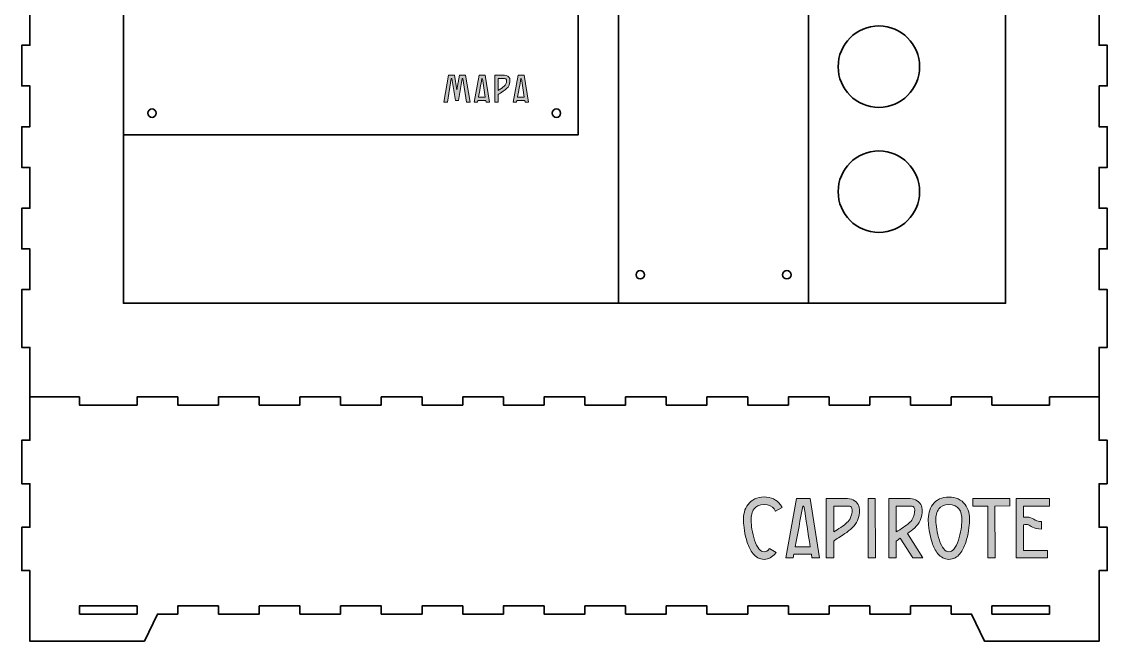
# Model space of a CAD drawing. Header units: inches. Extents: x -3 to 1973, y -1327 to -740.
# Drawn here: x 403.8 to 803.8, y -1313.6 to -1085.4 of the extents above; entities that cross this region are included whole.
import ezdxf

# ---------------------------------------------------------------- set-up
doc = ezdxf.new("R2010")
doc.units = ezdxf.units.IN
doc.header["$MEASUREMENT"] = 0
doc.layers.add('Capa 1', color=7, linetype='Continuous')

# ---------------------------------------------------------------- blocks, each defined once
blk = doc.blocks.new('block 2')
at = {"layer": 'Capa 1', "color": 12, "lineweight": 35, "true_color": 0xdf040b}
for points in [[(406.76, -1223.57), (406.76, -1205.32), (403.76, -1205.32), (403.76, -1184.07), (406.76, -1184.07), (406.76, -1169.07), (403.76, -1169.07), (403.76, -1154.07), (406.76, -1154.07), (406.76, -1139.07), (403.76, -1139.07), (403.76, -1124.07), (406.76, -1124.07), (406.76, -1109.07), (403.76, -1109.07), (403.76, -1094.07), (406.76, -1094.07), (406.76, -1079.07), (403.76, -1079.07), (403.76, -1064.07), (406.76, -1064.07), (406.76, -1049.07), (403.76, -1049.07), (403.76, -1034.07), (406.76, -1034.07), (406.76, -1019.07), (403.76, -1019.07), (403.76, -1004.07), (406.76, -1004.07), (406.76, -989.07), (403.76, -989.07), (403.76, -974.07), (406.76, -974.07), (406.76, -959.07), (403.76, -959.07), (403.76, -944.07), (406.76, -944.07), (406.76, -929.07), (403.76, -929.07), (403.76, -914.07), (406.76, -914.07), (406.76, -899.07), (403.76, -899.07), (403.76, -884.07), (406.76, -884.07), (406.76, -869.07), (403.76, -869.07), (403.76, -847.82), (406.76, -847.82), (406.76, -829.57)], [(800.76, -829.57), (800.76, -847.82), (803.76, -847.82), (803.76, -869.07), (800.76, -869.07), (800.76, -884.07), (803.76, -884.07), (803.76, -899.07), (800.76, -899.07), (800.76, -914.07), (803.76, -914.07), (803.76, -929.07), (800.76, -929.07), (800.76, -944.07), (803.76, -944.07), (803.76, -959.07), (800.76, -959.07), (800.76, -974.07), (803.76, -974.07), (803.76, -989.07), (800.76, -989.07), (800.76, -1004.07), (803.76, -1004.07), (803.76, -1019.07), (800.76, -1019.07), (800.76, -1034.07), (803.76, -1034.07), (803.76, -1049.07), (800.76, -1049.07), (800.76, -1064.07), (803.76, -1064.07), (803.76, -1079.07), (800.76, -1079.07), (800.76, -1094.07), (803.76, -1094.07), (803.76, -1109.07), (800.76, -1109.07), (800.76, -1124.07), (803.76, -1124.07), (803.76, -1139.07), (800.76, -1139.07), (800.76, -1154.07), (803.76, -1154.07), (803.76, -1169.07), (800.76, -1169.07), (800.76, -1184.07), (803.76, -1184.07), (803.76, -1205.32), (800.76, -1205.32), (800.76, -1223.57)]]:
    blk.add_lwpolyline(points, dxfattribs=at)

msp = doc.modelspace()

# ---------------------------------------------------------------- hatches: boundary and pattern name
at = {"layer": 'Capa 1', "true_color": 0x00913d}
h = msp.add_hatch(color=114, dxfattribs=at)
h.dxf.hatch_style = 2
h.paths.add_polyline_path([(568.95, -1115.01), (567.7, -1115.01), (566.27, -1106.37), (566.08, -1106.37), (564.73, -1114.39), (563.61, -1114.4), (562.22, -1106.37), (562.03, -1106.37), (560.61, -1115.02), (559.36, -1115.02), (560.99, -1105.14), (563.27, -1105.13), (564.15, -1110.48), (565.03, -1105.14), (567.31, -1105.13)])
h.paths.add_polyline_path([(572.31, -1105.12), (574.59, -1105.13), (576.11, -1115.01), (574.86, -1115.01), (574.77, -1114.39), (571.87, -1114.39), (571.75, -1115.01), (570.52, -1115.01)])
edge = h.paths.add_edge_path()
edge.add_spline(control_points=[(573.34, -1106.37), (572.92, -1108.64), (572.51, -1110.9), (572.09, -1113.16), (572.09, -1113.16), (574.58, -1113.16), (574.58, -1113.16), (574.23, -1110.9), (573.88, -1108.64), (573.53, -1106.38), (573.53, -1106.38), (573.34, -1106.37), (573.34, -1106.37)], knot_values=[0, 0, 0, 0, 1, 1, 1, 2, 2, 2, 3, 3, 3, 4, 4, 4, 4], degree=3, periodic=1)
edge = h.paths.add_edge_path()
edge.add_spline(control_points=[(578.13, -1105.14), (578.13, -1105.14), (578.75, -1105.14), (578.75, -1105.14), (578.75, -1105.14), (581.68, -1105.14), (581.68, -1105.14), (582.56, -1105.14), (583.31, -1105.64), (583.56, -1106.36), (583.81, -1107.09), (583.68, -1107.91), (583.34, -1108.76), (582.94, -1109.76), (582.06, -1110.42), (581.21, -1110.98), (580.49, -1111.46), (579.77, -1111.88), (579.36, -1112.21), (579.36, -1112.21), (579.36, -1115.01), (579.36, -1115.01), (579.36, -1115.01), (578.13, -1115.01), (578.13, -1115.01), (578.13, -1115.01), (578.13, -1105.76), (578.13, -1105.76), (578.13, -1105.76), (578.13, -1105.14), (578.13, -1105.14)], knot_values=[0, 0, 0, 0, 1, 1, 1, 2, 2, 2, 3, 3, 3, 4, 4, 4, 5, 5, 5, 6, 6, 6, 7, 7, 7, 8, 8, 8, 9, 9, 9, 10, 10, 10, 10], degree=3, periodic=1)
edge = h.paths.add_edge_path()
edge.add_spline(control_points=[(579.37, -1106.37), (579.37, -1106.37), (579.36, -1110.69), (579.36, -1110.69), (579.74, -1110.44), (580.14, -1110.21), (580.53, -1109.95), (581.31, -1109.43), (581.97, -1108.85), (582.19, -1108.3), (582.46, -1107.62), (582.49, -1107.05), (582.39, -1106.77), (582.29, -1106.49), (582.19, -1106.37), (581.68, -1106.37), (581.68, -1106.37), (579.37, -1106.37), (579.37, -1106.37)], knot_values=[0, 0, 0, 0, 1, 1, 1, 2, 2, 2, 3, 3, 3, 4, 4, 4, 5, 5, 5, 6, 6, 6, 6], degree=3, periodic=1)
h.paths.add_polyline_path([(586.68, -1105.12), (588.96, -1105.13), (590.48, -1115.01), (589.23, -1115.01), (589.14, -1114.39), (586.24, -1114.39), (586.12, -1115.01), (584.89, -1115.01)])
edge = h.paths.add_edge_path()
edge.add_spline(control_points=[(587.71, -1106.37), (587.3, -1108.64), (586.88, -1110.9), (586.46, -1113.16), (586.46, -1113.16), (588.95, -1113.16), (588.95, -1113.16), (588.6, -1110.9), (588.25, -1108.64), (587.9, -1106.38), (587.9, -1106.38), (587.71, -1106.37), (587.71, -1106.37)], knot_values=[0, 0, 0, 0, 1, 1, 1, 2, 2, 2, 3, 3, 3, 4, 4, 4, 4], degree=3, periodic=1)
h = msp.add_hatch(color=114, dxfattribs=at)
h.dxf.hatch_style = 2
edge = h.paths.add_edge_path()
edge.add_spline(control_points=[(677.31, -1260.43), (677.31, -1260.43), (677.31, -1260.43), (677.31, -1260.43), (679.87, -1260.43), (681.97, -1261.47), (683.25, -1263.14), (683.53, -1263.51), (683.76, -1263.89), (683.97, -1264.3), (683.97, -1264.3), (681.53, -1265.7), (681.53, -1265.7), (681.39, -1265.38), (681.22, -1265.1), (681.02, -1264.84), (680.26, -1263.84), (679.17, -1263.23), (677.31, -1263.23), (675.46, -1263.23), (674.37, -1263.84), (673.6, -1264.84), (672.84, -1265.84), (672.43, -1267.36), (672.52, -1269.16), (672.52, -1269.16), (672.53, -1269.18), (672.53, -1269.18), (672.53, -1269.18), (672.53, -1269.2), (672.53, -1269.2), (672.56, -1270.6), (672.92, -1273.74), (673.79, -1276.33), (674.22, -1277.63), (674.79, -1278.79), (675.42, -1279.54), (676.04, -1280.29), (676.59, -1280.61), (677.31, -1280.62), (678.03, -1280.61), (678.59, -1280.29), (679.21, -1279.54), (679.24, -1279.51), (679.28, -1279.47), (679.31, -1279.42), (679.31, -1279.42), (681.72, -1280.88), (681.72, -1280.88), (681.6, -1281.04), (681.48, -1281.19), (681.36, -1281.34), (680.39, -1282.5), (678.99, -1283.4), (677.33, -1283.42), (677.33, -1283.42), (677.31, -1283.42), (677.31, -1283.42), (677.31, -1283.42), (677.3, -1283.42), (677.3, -1283.42), (675.64, -1283.4), (674.24, -1282.5), (673.27, -1281.34), (672.3, -1280.17), (671.64, -1278.73), (671.13, -1277.23), (670.13, -1274.24), (669.78, -1271.03), (669.73, -1269.31), (669.73, -1269.3), (669.73, -1269.28), (669.73, -1269.27), (669.73, -1269.27), (669.73, -1269.27), (669.73, -1269.27), (669.62, -1266.99), (670.1, -1264.82), (671.38, -1263.14), (672.66, -1261.47), (674.76, -1260.43), (677.31, -1260.43)], knot_values=[0, 0, 0, 0, 1, 1, 1, 2, 2, 2, 3, 3, 3, 4, 4, 4, 5, 5, 5, 6, 6, 6, 7, 7, 7, 8, 8, 8, 9, 9, 9, 10, 10, 10, 11, 11, 11, 12, 12, 12, 13, 13, 13, 14, 14, 14, 15, 15, 15, 16, 16, 16, 17, 17, 17, 18, 18, 18, 19, 19, 19, 20, 20, 20, 21, 21, 21, 22, 22, 22, 23, 23, 23, 24, 24, 24, 25, 25, 25, 26, 26, 26, 27, 27, 27, 27], degree=3, periodic=1)
h.paths.add_polyline_path([(689.29, -1261), (694.33, -1261.02), (697.69, -1282.84), (694.93, -1282.84), (694.72, -1281.47), (688.31, -1281.47), (688.06, -1282.84), (685.34, -1282.84)])
edge = h.paths.add_edge_path()
edge.add_spline(control_points=[(691.56, -1263.76), (690.64, -1268.76), (689.73, -1273.75), (688.81, -1278.75), (688.81, -1278.75), (694.29, -1278.75), (694.29, -1278.75), (693.52, -1273.75), (692.75, -1268.76), (691.98, -1263.77), (691.98, -1263.77), (691.56, -1263.76), (691.56, -1263.76)], knot_values=[0, 0, 0, 0, 1, 1, 1, 2, 2, 2, 3, 3, 3, 4, 4, 4, 4], degree=3, periodic=1)
edge = h.paths.add_edge_path()
edge.add_spline(control_points=[(700.24, -1261.03), (700.24, -1261.03), (701.6, -1261.03), (701.6, -1261.03), (701.6, -1261.03), (708.07, -1261.03), (708.07, -1261.03), (710.01, -1261.03), (711.67, -1262.15), (712.22, -1263.74), (712.77, -1265.33), (712.49, -1267.15), (711.73, -1269.04), (710.85, -1271.24), (708.9, -1272.69), (707.05, -1273.93), (705.45, -1274.99), (703.86, -1275.93), (702.96, -1276.65), (702.96, -1276.65), (702.96, -1282.84), (702.96, -1282.84), (702.96, -1282.84), (700.23, -1282.84), (700.23, -1282.84), (700.23, -1282.84), (700.24, -1262.4), (700.24, -1262.4), (700.24, -1262.4), (700.24, -1261.03), (700.24, -1261.03)], knot_values=[0, 0, 0, 0, 1, 1, 1, 2, 2, 2, 3, 3, 3, 4, 4, 4, 5, 5, 5, 6, 6, 6, 7, 7, 7, 8, 8, 8, 9, 9, 9, 10, 10, 10, 10], degree=3, periodic=1)
edge = h.paths.add_edge_path()
edge.add_spline(control_points=[(702.97, -1263.76), (702.97, -1263.76), (702.96, -1273.29), (702.96, -1273.29), (703.8, -1272.75), (704.68, -1272.23), (705.53, -1271.66), (707.26, -1270.51), (708.71, -1269.24), (709.2, -1268.03), (709.8, -1266.51), (709.86, -1265.26), (709.64, -1264.63), (709.43, -1264.01), (709.21, -1263.76), (708.07, -1263.76), (708.07, -1263.76), (702.97, -1263.76), (702.97, -1263.76)], knot_values=[0, 0, 0, 0, 1, 1, 1, 2, 2, 2, 3, 3, 3, 4, 4, 4, 5, 5, 5, 6, 6, 6, 6], degree=3, periodic=1)
h.paths.add_polyline_path([(718.28, -1261.02), (718.3, -1282.84), (715.63, -1282.84), (715.61, -1261.03)])
edge = h.paths.add_edge_path()
edge.add_spline(control_points=[(723.28, -1261.04), (723.28, -1261.04), (724.64, -1261.04), (724.64, -1261.04), (724.64, -1261.04), (731.12, -1261.04), (731.12, -1261.04), (733.05, -1261.04), (734.71, -1262.15), (735.26, -1263.74), (735.82, -1265.33), (735.53, -1267.15), (734.77, -1269.04), (733.9, -1271.23), (731.96, -1272.68), (730.11, -1273.91), (730.11, -1273.91), (735.85, -1282.84), (735.85, -1282.84), (735.85, -1282.84), (732.13, -1282.84), (732.13, -1282.84), (732.13, -1282.84), (727.48, -1275.61), (727.48, -1275.61), (726.9, -1275.99), (726.39, -1276.34), (726, -1276.65), (726, -1276.65), (726, -1282.84), (726, -1282.84), (726, -1282.84), (723.27, -1282.84), (723.27, -1282.84), (723.27, -1282.84), (723.28, -1262.4), (723.28, -1262.4), (723.28, -1262.4), (723.28, -1261.04), (723.28, -1261.04)], knot_values=[0, 0, 0, 0, 1, 1, 1, 2, 2, 2, 3, 3, 3, 4, 4, 4, 5, 5, 5, 6, 6, 6, 7, 7, 7, 8, 8, 8, 9, 9, 9, 10, 10, 10, 11, 11, 11, 12, 12, 12, 13, 13, 13, 13], degree=3, periodic=1)
edge = h.paths.add_edge_path()
edge.add_spline(control_points=[(726.01, -1263.76), (726.01, -1263.76), (726, -1273.29), (726, -1273.29), (726.84, -1272.75), (727.73, -1272.23), (728.58, -1271.66), (730.3, -1270.51), (731.76, -1269.24), (732.24, -1268.03), (732.85, -1266.51), (732.9, -1265.26), (732.69, -1264.63), (732.47, -1264.01), (732.25, -1263.76), (731.12, -1263.76), (731.12, -1263.76), (726.01, -1263.76), (726.01, -1263.76)], knot_values=[0, 0, 0, 0, 1, 1, 1, 2, 2, 2, 3, 3, 3, 4, 4, 4, 5, 5, 5, 6, 6, 6, 6], degree=3, periodic=1)
edge = h.paths.add_edge_path()
edge.add_spline(control_points=[(745.4, -1260.44), (747.96, -1260.44), (750.06, -1261.47), (751.34, -1263.15), (752.62, -1264.82), (753.1, -1267), (752.99, -1269.28), (752.99, -1269.28), (752.99, -1269.28), (752.99, -1269.28), (752.99, -1269.29), (752.99, -1269.3), (752.99, -1269.31), (752.94, -1271.04), (752.59, -1274.25), (751.59, -1277.23), (751.08, -1278.74), (750.42, -1280.18), (749.45, -1281.35), (748.48, -1282.51), (747.08, -1283.41), (745.42, -1283.43), (745.42, -1283.43), (745.4, -1283.43), (745.4, -1283.43), (745.4, -1283.43), (745.39, -1283.43), (745.39, -1283.43), (743.73, -1283.41), (742.33, -1282.51), (741.36, -1281.35), (740.39, -1280.18), (739.73, -1278.74), (739.22, -1277.23), (738.22, -1274.25), (737.87, -1271.04), (737.82, -1269.31), (737.82, -1269.3), (737.82, -1269.29), (737.82, -1269.28), (737.82, -1269.28), (737.82, -1269.28), (737.82, -1269.28), (737.71, -1267), (738.19, -1264.82), (739.47, -1263.15), (740.75, -1261.47), (742.85, -1260.44), (745.4, -1260.44)], knot_values=[0, 0, 0, 0, 1, 1, 1, 2, 2, 2, 3, 3, 3, 4, 4, 4, 5, 5, 5, 6, 6, 6, 7, 7, 7, 8, 8, 8, 9, 9, 9, 10, 10, 10, 11, 11, 11, 12, 12, 12, 13, 13, 13, 14, 14, 14, 15, 15, 15, 16, 16, 16, 16], degree=3, periodic=1)
edge = h.paths.add_edge_path()
edge.add_spline(control_points=[(745.4, -1263.23), (743.55, -1263.23), (742.46, -1263.85), (741.69, -1264.85), (740.93, -1265.85), (740.52, -1267.37), (740.62, -1269.17), (740.62, -1269.17), (740.62, -1269.19), (740.62, -1269.19), (740.62, -1269.19), (740.62, -1269.2), (740.62, -1269.2), (740.65, -1270.61), (741, -1273.75), (741.88, -1276.34), (742.31, -1277.64), (742.88, -1278.8), (743.51, -1279.55), (744.13, -1280.3), (744.68, -1280.61), (745.4, -1280.63), (746.13, -1280.61), (746.68, -1280.3), (747.3, -1279.55), (747.93, -1278.8), (748.5, -1277.64), (748.93, -1276.34), (749.8, -1273.75), (750.16, -1270.61), (750.19, -1269.2), (750.19, -1269.2), (750.19, -1269.19), (750.19, -1269.19), (750.19, -1269.19), (750.2, -1269.17), (750.2, -1269.17), (750.29, -1267.37), (749.88, -1265.85), (749.12, -1264.85), (748.35, -1263.85), (747.26, -1263.23), (745.4, -1263.23)], knot_values=[0, 0, 0, 0, 1, 1, 1, 2, 2, 2, 3, 3, 3, 4, 4, 4, 5, 5, 5, 6, 6, 6, 7, 7, 7, 8, 8, 8, 9, 9, 9, 10, 10, 10, 11, 11, 11, 12, 12, 12, 13, 13, 13, 14, 14, 14, 14], degree=3, periodic=1)
h.paths.add_polyline_path([(767.87, -1260.99), (767.87, -1263.74), (762.37, -1263.75), (762.39, -1282.84), (759.71, -1282.84), (759.69, -1263.75), (754.17, -1263.77), (754.17, -1261.02)])
edge = h.paths.add_edge_path()
edge.add_spline(control_points=[(770.15, -1261.02), (770.15, -1261.02), (772.87, -1261.02), (772.87, -1261.02), (772.87, -1261.02), (782.42, -1261.02), (782.42, -1261.02), (782.42, -1261.02), (782.42, -1263.75), (782.42, -1263.75), (782.42, -1263.75), (772.87, -1263.75), (772.87, -1263.75), (772.87, -1263.75), (772.87, -1267.89), (772.87, -1267.89), (773.2, -1267.84), (773.53, -1267.81), (773.87, -1267.81), (773.92, -1267.81), (773.97, -1267.81), (774.02, -1267.82), (774.54, -1267.83), (775.07, -1267.91), (775.59, -1268.1), (776.56, -1268.43), (777.08, -1268.89), (777.51, -1269.11), (777.92, -1269.33), (778.36, -1269.5), (779.52, -1269.49), (779.52, -1269.49), (779.52, -1272.22), (779.52, -1272.22), (778.03, -1272.22), (776.98, -1271.92), (776.24, -1271.53), (775.47, -1271.13), (775.16, -1270.83), (774.71, -1270.68), (774.23, -1270.51), (773.57, -1270.52), (772.87, -1270.66), (772.87, -1270.66), (772.87, -1280.11), (772.87, -1280.11), (772.87, -1280.11), (781.7, -1280.11), (781.7, -1280.11), (781.7, -1280.11), (781.7, -1282.84), (781.7, -1282.84), (781.7, -1282.84), (772.87, -1282.84), (772.87, -1282.84), (772.87, -1282.84), (770.15, -1282.84), (770.15, -1282.84), (770.15, -1282.84), (770.15, -1280.11), (770.15, -1280.11), (770.15, -1280.11), (770.15, -1263.75), (770.15, -1263.75), (770.15, -1263.75), (770.15, -1261.02), (770.15, -1261.02)], knot_values=[0, 0, 0, 0, 1, 1, 1, 2, 2, 2, 3, 3, 3, 4, 4, 4, 5, 5, 5, 6, 6, 6, 7, 7, 7, 8, 8, 8, 9, 9, 9, 10, 10, 10, 11, 11, 11, 12, 12, 12, 13, 13, 13, 14, 14, 14, 15, 15, 15, 16, 16, 16, 17, 17, 17, 18, 18, 18, 19, 19, 19, 20, 20, 20, 21, 21, 21, 22, 22, 22, 22], degree=3, periodic=1)

# ---------------------------------------------------------------- linework, layer by layer
at = {"layer": 'Capa 1', "color": 12, "lineweight": 35, "true_color": 0xdf040b}
for points in [[(766.26, -864.07), (441.26, -864.07), (441.26, -1189.07), (766.26, -1189.07), (766.26, -864.07)], [(623.69, -1189.04), (623.69, -864.07)], [(693.69, -1189.04), (693.69, -864.07)], [(803.76, -1255.56), (803.76, -1239.56), (800.76, -1239.56), (800.76, -1223.56), (782.51, -1223.56), (782.51, -1226.56), (761.26, -1226.56), (761.26, -1223.56), (746.26, -1223.56), (746.26, -1226.56), (731.26, -1226.56), (731.26, -1223.56), (716.26, -1223.56), (716.26, -1226.56), (701.26, -1226.56), (701.26, -1223.56), (686.26, -1223.56), (686.26, -1226.56), (671.26, -1226.56), (671.26, -1223.56), (656.26, -1223.56), (656.26, -1226.56), (641.26, -1226.56), (641.26, -1223.56), (626.26, -1223.56), (626.26, -1226.56), (611.26, -1226.56), (611.26, -1223.56), (596.26, -1223.56), (596.26, -1226.56), (581.26, -1226.56), (581.26, -1223.56), (566.26, -1223.56), (566.26, -1226.56), (551.26, -1226.56), (551.26, -1223.56), (536.26, -1223.56), (536.26, -1226.56), (521.26, -1226.56), (521.26, -1223.56), (506.26, -1223.56), (506.26, -1226.56), (491.26, -1226.56), (491.26, -1223.56), (476.26, -1223.56), (476.26, -1226.56), (461.26, -1226.56), (461.26, -1223.56), (446.26, -1223.56), (446.26, -1226.56), (425.01, -1226.56), (425.01, -1223.56), (406.76, -1223.56), (406.76, -1239.56), (403.76, -1239.56), (403.76, -1255.56), (406.76, -1255.56), (406.76, -1271.56), (403.76, -1271.56), (403.76, -1287.56), (406.76, -1287.56), (406.76, -1313.56), (448.95, -1313.56), (453.76, -1303.56), (461.26, -1303.56), (461.26, -1300.56), (476.26, -1300.56), (476.26, -1303.56), (491.26, -1303.56), (491.26, -1300.56), (506.26, -1300.56), (506.26, -1303.56), (521.26, -1303.56), (521.26, -1300.56), (536.26, -1300.56), (536.26, -1303.56), (551.26, -1303.56), (551.26, -1300.56), (566.26, -1300.56), (566.26, -1303.56), (581.26, -1303.56), (581.26, -1300.56), (596.26, -1300.56), (596.26, -1303.56), (611.26, -1303.56), (611.26, -1300.56), (626.26, -1300.56), (626.26, -1303.56), (641.26, -1303.56), (641.26, -1300.56), (656.26, -1300.56), (656.26, -1303.56), (671.26, -1303.56), (671.26, -1300.56), (686.26, -1300.56), (686.26, -1303.56), (701.26, -1303.56), (701.26, -1300.56), (716.26, -1300.56), (716.26, -1303.56), (731.26, -1303.56), (731.26, -1300.56), (746.26, -1300.56), (746.26, -1303.56), (753.76, -1303.56), (758.58, -1313.56), (800.76, -1313.56), (800.76, -1287.56), (803.76, -1287.56), (803.76, -1271.56), (800.76, -1271.56), (800.76, -1255.56), (803.76, -1255.56)], [(425.01, -1303.56), (425.01, -1300.56), (446.26, -1300.56), (446.26, -1303.56), (425.01, -1303.56)], [(761.26, -1303.56), (761.26, -1300.56), (782.51, -1300.56), (782.51, -1303.56), (761.26, -1303.56)]]:
    msp.add_lwpolyline(points, dxfattribs=at)
at = {"layer": 'Capa 1', "lineweight": 0}
for points in [[(568.95, -1115.01), (567.7, -1115.01), (566.27, -1106.37), (566.08, -1106.37), (564.73, -1114.39), (563.61, -1114.4), (562.22, -1106.37), (562.03, -1106.37), (560.61, -1115.02), (559.36, -1115.02), (560.99, -1105.14), (563.27, -1105.13), (564.15, -1110.48), (565.03, -1105.14), (567.31, -1105.13), (568.95, -1115.01)], [(572.31, -1105.12), (574.59, -1105.13), (576.11, -1115.01), (574.86, -1115.01), (574.77, -1114.39), (571.87, -1114.39), (571.75, -1115.01), (570.52, -1115.01), (572.31, -1105.12)], [(586.68, -1105.12), (588.96, -1105.13), (590.48, -1115.01), (589.23, -1115.01), (589.14, -1114.39), (586.24, -1114.39), (586.12, -1115.01), (584.89, -1115.01), (586.68, -1105.12)], [(689.29, -1261), (694.33, -1261.02), (697.69, -1282.84), (694.93, -1282.84), (694.72, -1281.47), (688.31, -1281.47), (688.06, -1282.84), (685.34, -1282.84), (689.29, -1261)], [(718.28, -1261.02), (718.3, -1282.84), (715.63, -1282.84), (715.61, -1261.03), (718.28, -1261.02)], [(767.87, -1260.99), (767.87, -1263.74), (762.37, -1263.75), (762.39, -1282.84), (759.71, -1282.84), (759.69, -1263.75), (754.17, -1263.77), (754.17, -1261.02), (767.87, -1260.99)]]:
    msp.add_lwpolyline(points, dxfattribs=at)
at = {"layer": 'Capa 1', "color": 12, "lineweight": 35, "true_color": 0xdf040b}
for points, knots in [([(441.24, -1127.07), (441.24, -1127.07), (608.78, -1127.07), (608.78, -1127.07), (608.78, -1127.07), (608.78, -961.14), (608.78, -961.14), (608.78, -961.14), (594.95, -961.14), (594.95, -961.14), (590.53, -961.14), (586.95, -957.56), (586.95, -953.14), (586.95, -953.14), (586.95, -924.14), (586.95, -924.14), (586.95, -919.72), (590.53, -916.14), (594.95, -916.14), (594.95, -916.14), (608.78, -916.14), (608.78, -916.14), (608.78, -916.14), (608.78, -864.13), (608.78, -864.13)], [0, 0, 0, 0, 1, 1, 1, 2, 2, 2, 3, 3, 3, 4, 4, 4, 5, 5, 5, 6, 6, 6, 7, 7, 7, 8, 8, 8, 8]), ([(719.59, -1086.96), (727.88, -1086.96), (734.6, -1093.67), (734.6, -1101.96), (734.6, -1110.24), (727.88, -1116.96), (719.59, -1116.96), (711.31, -1116.96), (704.59, -1110.24), (704.59, -1101.96), (704.59, -1093.67), (711.31, -1086.96), (719.59, -1086.96)], [0, 0, 0, 0, 1, 1, 1, 2, 2, 2, 3, 3, 3, 4, 4, 4, 4]), ([(451.78, -1120.62), (450.92, -1120.62), (450.23, -1119.93), (450.23, -1119.07), (450.23, -1118.22), (450.92, -1117.52), (451.78, -1117.52), (452.63, -1117.52), (453.33, -1118.22), (453.33, -1119.07), (453.33, -1119.93), (452.63, -1120.62), (451.78, -1120.62)], [0, 0, 0, 0, 1, 1, 1, 2, 2, 2, 3, 3, 3, 4, 4, 4, 4]), ([(600.78, -1120.62), (599.92, -1120.62), (599.23, -1119.93), (599.23, -1119.07), (599.23, -1118.22), (599.92, -1117.52), (600.78, -1117.52), (601.63, -1117.52), (602.33, -1118.22), (602.33, -1119.07), (602.33, -1119.93), (601.63, -1120.62), (600.78, -1120.62)], [0, 0, 0, 0, 1, 1, 1, 2, 2, 2, 3, 3, 3, 4, 4, 4, 4]), ([(704.59, -1147.98), (704.59, -1156.27), (711.31, -1162.98), (719.59, -1162.98), (727.88, -1162.98), (734.6, -1156.27), (734.6, -1147.98), (734.6, -1139.7), (727.88, -1132.98), (719.59, -1132.98), (711.31, -1132.98), (704.59, -1139.7), (704.59, -1147.98)], [0, 0, 0, 0, 1, 1, 1, 2, 2, 2, 3, 3, 3, 4, 4, 4, 4]), ([(633.24, -1178.57), (633.24, -1177.71), (632.55, -1177.02), (631.69, -1177.02), (630.84, -1177.02), (630.14, -1177.71), (630.14, -1178.57), (630.14, -1179.42), (630.84, -1180.12), (631.69, -1180.12), (632.55, -1180.12), (633.24, -1179.42), (633.24, -1178.57)], [0, 0, 0, 0, 1, 1, 1, 2, 2, 2, 3, 3, 3, 4, 4, 4, 4]), ([(685.69, -1180.12), (686.55, -1180.12), (687.24, -1179.42), (687.24, -1178.57), (687.24, -1177.71), (686.55, -1177.02), (685.69, -1177.02), (684.84, -1177.02), (684.14, -1177.71), (684.14, -1178.57), (684.14, -1179.42), (684.84, -1180.12), (685.69, -1180.12)], [0, 0, 0, 0, 1, 1, 1, 2, 2, 2, 3, 3, 3, 4, 4, 4, 4])]:
    msp.add_open_spline(points, degree=3, knots=knots, dxfattribs=at)
at = {"layer": 'Capa 1', "lineweight": 0}
for points, knots in [([(573.34, -1106.37), (572.92, -1108.64), (572.51, -1110.9), (572.09, -1113.16), (572.09, -1113.16), (574.58, -1113.16), (574.58, -1113.16), (574.23, -1110.9), (573.88, -1108.64), (573.53, -1106.38), (573.53, -1106.38), (573.34, -1106.37), (573.34, -1106.37)], [0, 0, 0, 0, 1, 1, 1, 2, 2, 2, 3, 3, 3, 4, 4, 4, 4]), ([(578.13, -1105.14), (578.13, -1105.14), (578.75, -1105.14), (578.75, -1105.14), (578.75, -1105.14), (581.68, -1105.14), (581.68, -1105.14), (582.56, -1105.14), (583.31, -1105.64), (583.56, -1106.36), (583.81, -1107.09), (583.68, -1107.91), (583.34, -1108.76), (582.94, -1109.76), (582.06, -1110.42), (581.21, -1110.98), (580.49, -1111.46), (579.77, -1111.88), (579.36, -1112.21), (579.36, -1112.21), (579.36, -1115.01), (579.36, -1115.01), (579.36, -1115.01), (578.13, -1115.01), (578.13, -1115.01), (578.13, -1115.01), (578.13, -1105.76), (578.13, -1105.76), (578.13, -1105.76), (578.13, -1105.14), (578.13, -1105.14)], [0, 0, 0, 0, 1, 1, 1, 2, 2, 2, 3, 3, 3, 4, 4, 4, 5, 5, 5, 6, 6, 6, 7, 7, 7, 8, 8, 8, 9, 9, 9, 10, 10, 10, 10]), ([(579.37, -1106.37), (579.37, -1106.37), (579.36, -1110.69), (579.36, -1110.69), (579.74, -1110.44), (580.14, -1110.21), (580.53, -1109.95), (581.31, -1109.43), (581.97, -1108.85), (582.19, -1108.3), (582.46, -1107.62), (582.49, -1107.05), (582.39, -1106.77), (582.29, -1106.49), (582.19, -1106.37), (581.68, -1106.37), (581.68, -1106.37), (579.37, -1106.37), (579.37, -1106.37)], [0, 0, 0, 0, 1, 1, 1, 2, 2, 2, 3, 3, 3, 4, 4, 4, 5, 5, 5, 6, 6, 6, 6]), ([(587.71, -1106.37), (587.3, -1108.64), (586.88, -1110.9), (586.46, -1113.16), (586.46, -1113.16), (588.95, -1113.16), (588.95, -1113.16), (588.6, -1110.9), (588.25, -1108.64), (587.9, -1106.38), (587.9, -1106.38), (587.71, -1106.37), (587.71, -1106.37)], [0, 0, 0, 0, 1, 1, 1, 2, 2, 2, 3, 3, 3, 4, 4, 4, 4]), ([(677.31, -1260.43), (677.31, -1260.43), (677.31, -1260.43), (677.31, -1260.43), (679.87, -1260.43), (681.97, -1261.47), (683.25, -1263.14), (683.53, -1263.51), (683.76, -1263.89), (683.97, -1264.3), (683.97, -1264.3), (681.53, -1265.7), (681.53, -1265.7), (681.39, -1265.38), (681.22, -1265.1), (681.02, -1264.84), (680.26, -1263.84), (679.17, -1263.23), (677.31, -1263.23), (675.46, -1263.23), (674.37, -1263.84), (673.6, -1264.84), (672.84, -1265.84), (672.43, -1267.36), (672.52, -1269.16), (672.52, -1269.16), (672.53, -1269.18), (672.53, -1269.18), (672.53, -1269.18), (672.53, -1269.2), (672.53, -1269.2), (672.56, -1270.6), (672.92, -1273.74), (673.79, -1276.33), (674.22, -1277.63), (674.79, -1278.79), (675.42, -1279.54), (676.04, -1280.29), (676.59, -1280.61), (677.31, -1280.62), (678.03, -1280.61), (678.59, -1280.29), (679.21, -1279.54), (679.24, -1279.51), (679.28, -1279.47), (679.31, -1279.42), (679.31, -1279.42), (681.72, -1280.88), (681.72, -1280.88), (681.6, -1281.04), (681.48, -1281.19), (681.36, -1281.34), (680.39, -1282.5), (678.99, -1283.4), (677.33, -1283.42), (677.33, -1283.42), (677.31, -1283.42), (677.31, -1283.42), (677.31, -1283.42), (677.3, -1283.42), (677.3, -1283.42), (675.64, -1283.4), (674.24, -1282.5), (673.27, -1281.34), (672.3, -1280.17), (671.64, -1278.73), (671.13, -1277.23), (670.13, -1274.24), (669.78, -1271.03), (669.73, -1269.31), (669.73, -1269.3), (669.73, -1269.28), (669.73, -1269.27), (669.73, -1269.27), (669.73, -1269.27), (669.73, -1269.27), (669.62, -1266.99), (670.1, -1264.82), (671.38, -1263.14), (672.66, -1261.47), (674.76, -1260.43), (677.31, -1260.43)], [0, 0, 0, 0, 1, 1, 1, 2, 2, 2, 3, 3, 3, 4, 4, 4, 5, 5, 5, 6, 6, 6, 7, 7, 7, 8, 8, 8, 9, 9, 9, 10, 10, 10, 11, 11, 11, 12, 12, 12, 13, 13, 13, 14, 14, 14, 15, 15, 15, 16, 16, 16, 17, 17, 17, 18, 18, 18, 19, 19, 19, 20, 20, 20, 21, 21, 21, 22, 22, 22, 23, 23, 23, 24, 24, 24, 25, 25, 25, 26, 26, 26, 27, 27, 27, 27]), ([(691.56, -1263.76), (690.64, -1268.76), (689.73, -1273.75), (688.81, -1278.75), (688.81, -1278.75), (694.29, -1278.75), (694.29, -1278.75), (693.52, -1273.75), (692.75, -1268.76), (691.98, -1263.77), (691.98, -1263.77), (691.56, -1263.76), (691.56, -1263.76)], [0, 0, 0, 0, 1, 1, 1, 2, 2, 2, 3, 3, 3, 4, 4, 4, 4]), ([(700.24, -1261.03), (700.24, -1261.03), (701.6, -1261.03), (701.6, -1261.03), (701.6, -1261.03), (708.07, -1261.03), (708.07, -1261.03), (710.01, -1261.03), (711.67, -1262.15), (712.22, -1263.74), (712.77, -1265.33), (712.49, -1267.15), (711.73, -1269.04), (710.85, -1271.24), (708.9, -1272.69), (707.05, -1273.93), (705.45, -1274.99), (703.86, -1275.93), (702.96, -1276.65), (702.96, -1276.65), (702.96, -1282.84), (702.96, -1282.84), (702.96, -1282.84), (700.23, -1282.84), (700.23, -1282.84), (700.23, -1282.84), (700.24, -1262.4), (700.24, -1262.4), (700.24, -1262.4), (700.24, -1261.03), (700.24, -1261.03)], [0, 0, 0, 0, 1, 1, 1, 2, 2, 2, 3, 3, 3, 4, 4, 4, 5, 5, 5, 6, 6, 6, 7, 7, 7, 8, 8, 8, 9, 9, 9, 10, 10, 10, 10]), ([(702.97, -1263.76), (702.97, -1263.76), (702.96, -1273.29), (702.96, -1273.29), (703.8, -1272.75), (704.68, -1272.23), (705.53, -1271.66), (707.26, -1270.51), (708.71, -1269.24), (709.2, -1268.03), (709.8, -1266.51), (709.86, -1265.26), (709.64, -1264.63), (709.43, -1264.01), (709.21, -1263.76), (708.07, -1263.76), (708.07, -1263.76), (702.97, -1263.76), (702.97, -1263.76)], [0, 0, 0, 0, 1, 1, 1, 2, 2, 2, 3, 3, 3, 4, 4, 4, 5, 5, 5, 6, 6, 6, 6]), ([(723.28, -1261.04), (723.28, -1261.04), (724.64, -1261.04), (724.64, -1261.04), (724.64, -1261.04), (731.12, -1261.04), (731.12, -1261.04), (733.05, -1261.04), (734.71, -1262.15), (735.26, -1263.74), (735.82, -1265.33), (735.53, -1267.15), (734.77, -1269.04), (733.9, -1271.23), (731.96, -1272.68), (730.11, -1273.91), (730.11, -1273.91), (735.85, -1282.84), (735.85, -1282.84), (735.85, -1282.84), (732.13, -1282.84), (732.13, -1282.84), (732.13, -1282.84), (727.48, -1275.61), (727.48, -1275.61), (726.9, -1275.99), (726.39, -1276.34), (726, -1276.65), (726, -1276.65), (726, -1282.84), (726, -1282.84), (726, -1282.84), (723.27, -1282.84), (723.27, -1282.84), (723.27, -1282.84), (723.28, -1262.4), (723.28, -1262.4), (723.28, -1262.4), (723.28, -1261.04), (723.28, -1261.04)], [0, 0, 0, 0, 1, 1, 1, 2, 2, 2, 3, 3, 3, 4, 4, 4, 5, 5, 5, 6, 6, 6, 7, 7, 7, 8, 8, 8, 9, 9, 9, 10, 10, 10, 11, 11, 11, 12, 12, 12, 13, 13, 13, 13]), ([(726.01, -1263.76), (726.01, -1263.76), (726, -1273.29), (726, -1273.29), (726.84, -1272.75), (727.73, -1272.23), (728.58, -1271.66), (730.3, -1270.51), (731.76, -1269.24), (732.24, -1268.03), (732.85, -1266.51), (732.9, -1265.26), (732.69, -1264.63), (732.47, -1264.01), (732.25, -1263.76), (731.12, -1263.76), (731.12, -1263.76), (726.01, -1263.76), (726.01, -1263.76)], [0, 0, 0, 0, 1, 1, 1, 2, 2, 2, 3, 3, 3, 4, 4, 4, 5, 5, 5, 6, 6, 6, 6]), ([(745.4, -1260.44), (747.96, -1260.44), (750.06, -1261.47), (751.34, -1263.15), (752.62, -1264.82), (753.1, -1267), (752.99, -1269.28), (752.99, -1269.28), (752.99, -1269.28), (752.99, -1269.28), (752.99, -1269.29), (752.99, -1269.3), (752.99, -1269.31), (752.94, -1271.04), (752.59, -1274.25), (751.59, -1277.23), (751.08, -1278.74), (750.42, -1280.18), (749.45, -1281.35), (748.48, -1282.51), (747.08, -1283.41), (745.42, -1283.43), (745.42, -1283.43), (745.4, -1283.43), (745.4, -1283.43), (745.4, -1283.43), (745.39, -1283.43), (745.39, -1283.43), (743.73, -1283.41), (742.33, -1282.51), (741.36, -1281.35), (740.39, -1280.18), (739.73, -1278.74), (739.22, -1277.23), (738.22, -1274.25), (737.87, -1271.04), (737.82, -1269.31), (737.82, -1269.3), (737.82, -1269.29), (737.82, -1269.28), (737.82, -1269.28), (737.82, -1269.28), (737.82, -1269.28), (737.71, -1267), (738.19, -1264.82), (739.47, -1263.15), (740.75, -1261.47), (742.85, -1260.44), (745.4, -1260.44)], [0, 0, 0, 0, 1, 1, 1, 2, 2, 2, 3, 3, 3, 4, 4, 4, 5, 5, 5, 6, 6, 6, 7, 7, 7, 8, 8, 8, 9, 9, 9, 10, 10, 10, 11, 11, 11, 12, 12, 12, 13, 13, 13, 14, 14, 14, 15, 15, 15, 16, 16, 16, 16]), ([(745.4, -1263.23), (743.55, -1263.23), (742.46, -1263.85), (741.69, -1264.85), (740.93, -1265.85), (740.52, -1267.37), (740.62, -1269.17), (740.62, -1269.17), (740.62, -1269.19), (740.62, -1269.19), (740.62, -1269.19), (740.62, -1269.2), (740.62, -1269.2), (740.65, -1270.61), (741, -1273.75), (741.88, -1276.34), (742.31, -1277.64), (742.88, -1278.8), (743.51, -1279.55), (744.13, -1280.3), (744.68, -1280.61), (745.4, -1280.63), (746.13, -1280.61), (746.68, -1280.3), (747.3, -1279.55), (747.93, -1278.8), (748.5, -1277.64), (748.93, -1276.34), (749.8, -1273.75), (750.16, -1270.61), (750.19, -1269.2), (750.19, -1269.2), (750.19, -1269.19), (750.19, -1269.19), (750.19, -1269.19), (750.2, -1269.17), (750.2, -1269.17), (750.29, -1267.37), (749.88, -1265.85), (749.12, -1264.85), (748.35, -1263.85), (747.26, -1263.23), (745.4, -1263.23)], [0, 0, 0, 0, 1, 1, 1, 2, 2, 2, 3, 3, 3, 4, 4, 4, 5, 5, 5, 6, 6, 6, 7, 7, 7, 8, 8, 8, 9, 9, 9, 10, 10, 10, 11, 11, 11, 12, 12, 12, 13, 13, 13, 14, 14, 14, 14]), ([(770.15, -1261.02), (770.15, -1261.02), (772.87, -1261.02), (772.87, -1261.02), (772.87, -1261.02), (782.42, -1261.02), (782.42, -1261.02), (782.42, -1261.02), (782.42, -1263.75), (782.42, -1263.75), (782.42, -1263.75), (772.87, -1263.75), (772.87, -1263.75), (772.87, -1263.75), (772.87, -1267.89), (772.87, -1267.89), (773.2, -1267.84), (773.53, -1267.81), (773.87, -1267.81), (773.92, -1267.81), (773.97, -1267.81), (774.02, -1267.82), (774.54, -1267.83), (775.07, -1267.91), (775.59, -1268.1), (776.56, -1268.43), (777.08, -1268.89), (777.51, -1269.11), (777.92, -1269.33), (778.36, -1269.5), (779.52, -1269.49), (779.52, -1269.49), (779.52, -1272.22), (779.52, -1272.22), (778.03, -1272.22), (776.98, -1271.92), (776.24, -1271.53), (775.47, -1271.13), (775.16, -1270.83), (774.71, -1270.68), (774.23, -1270.51), (773.57, -1270.52), (772.87, -1270.66), (772.87, -1270.66), (772.87, -1280.11), (772.87, -1280.11), (772.87, -1280.11), (781.7, -1280.11), (781.7, -1280.11), (781.7, -1280.11), (781.7, -1282.84), (781.7, -1282.84), (781.7, -1282.84), (772.87, -1282.84), (772.87, -1282.84), (772.87, -1282.84), (770.15, -1282.84), (770.15, -1282.84), (770.15, -1282.84), (770.15, -1280.11), (770.15, -1280.11), (770.15, -1280.11), (770.15, -1263.75), (770.15, -1263.75), (770.15, -1263.75), (770.15, -1261.02), (770.15, -1261.02)], [0, 0, 0, 0, 1, 1, 1, 2, 2, 2, 3, 3, 3, 4, 4, 4, 5, 5, 5, 6, 6, 6, 7, 7, 7, 8, 8, 8, 9, 9, 9, 10, 10, 10, 11, 11, 11, 12, 12, 12, 13, 13, 13, 14, 14, 14, 15, 15, 15, 16, 16, 16, 17, 17, 17, 18, 18, 18, 19, 19, 19, 20, 20, 20, 21, 21, 21, 22, 22, 22, 22])]:
    msp.add_open_spline(points, degree=3, knots=knots, dxfattribs=at)

# ---------------------------------------------------------------- block references
at = {"layer": 'Capa 1'}
msp.add_blockref('block 2', (0, 0), dxfattribs=at)

doc.saveas('drawing.dxf')
